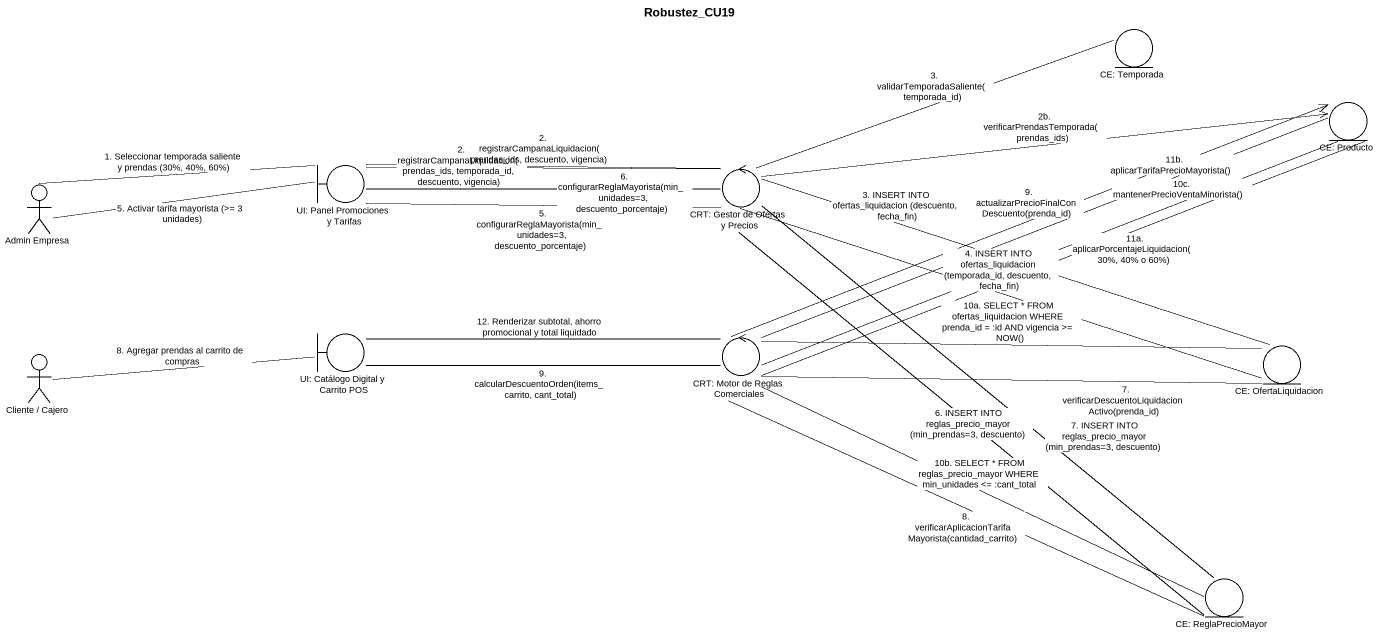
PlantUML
@startuml
title Robustez_CU19
entity "CE: Temporada" as CE_Temporada
entity "CE: Producto" as CE_Producto
actor "Admin Empresa" as Admin_Empresa
boundary "UI: Panel Promociones y Tarifas" as UI_Panel_Promociones_y
control "CRT: Gestor de Ofertas y Precios" as CRT_Gestor_de_Ofertas_y
boundary "UI: Catálogo Digital y Carrito POS" as UI_Catálogo_Digital_y
control "CRT: Motor de Reglas Comerciales" as CRT_Motor_de_Reglas
entity "CE: OfertaLiquidacion" as CE_OfertaLiquidacion
actor "Cliente / Cajero" as Cliente_Cajero
entity "CE: ReglaPrecioMayor" as CE_ReglaPrecioMayor
Admin_Empresa -right- UI_Panel_Promociones_y : 1. Seleccionar temporada saliente y prendas (30%, 40%, 60%)
Admin_Empresa -right- UI_Panel_Promociones_y : 5. Activar tarifa mayorista (>= 3 unidades)
UI_Panel_Promociones_y -right- CRT_Gestor_de_Ofertas_y : 2. registrarCampanaLiquidacion(prendas_ids, descuento, vigencia)
UI_Panel_Promociones_y -right- CRT_Gestor_de_Ofertas_y : 5. configurarReglaMayorista(min_unidades=3, descuento_porcentaje)
UI_Panel_Promociones_y -right- CRT_Gestor_de_Ofertas_y : 2. registrarCampanaLiquidacion(prendas_ids, temporada_id, descuento, vigencia)
UI_Panel_Promociones_y -right- CRT_Gestor_de_Ofertas_y : 6. configurarReglaMayorista(min_unidades=3, descuento_porcentaje)
CRT_Gestor_de_Ofertas_y -right- CE_Temporada : 3. validarTemporadaSaliente(temporada_id)
CRT_Gestor_de_Ofertas_y -right-> CE_Producto : 2b. verificarPrendasTemporada(prendas_ids)
CRT_Gestor_de_Ofertas_y -right- CE_OfertaLiquidacion : 3. INSERT INTO ofertas_liquidacion (descuento, fecha_fin)
CRT_Gestor_de_Ofertas_y -right- CE_OfertaLiquidacion : 4. INSERT INTO ofertas_liquidacion (temporada_id, descuento, fecha_fin)
CRT_Gestor_de_Ofertas_y -- CE_ReglaPrecioMayor : 6. INSERT INTO reglas_precio_mayor (min_prendas=3, descuento)
CRT_Gestor_de_Ofertas_y -- CE_ReglaPrecioMayor : 7. INSERT INTO reglas_precio_mayor (min_prendas=3, descuento)
UI_Catálogo_Digital_y -right- CRT_Motor_de_Reglas : 9. calcularDescuentoOrden(items_carrito, cant_total)
CRT_Motor_de_Reglas -right-> CE_Producto : 9. actualizarPrecioFinalConDescuento(prenda_id)
CRT_Motor_de_Reglas -right- CE_Producto : 11a. aplicarPorcentajeLiquidacion(30%, 40% o 60%)
CRT_Motor_de_Reglas -right- CE_Producto : 11b. aplicarTarifaPrecioMayorista()
CRT_Motor_de_Reglas -right- CE_Producto : 10c. mantenerPrecioVentaMinorista()
CRT_Motor_de_Reglas -left- UI_Catálogo_Digital_y : 12. Renderizar subtotal, ahorro promocional y total liquidado
CRT_Motor_de_Reglas -right- CE_OfertaLiquidacion : 7. verificarDescuentoLiquidacionActivo(prenda_id)
CRT_Motor_de_Reglas -right- CE_OfertaLiquidacion : 10a. SELECT * FROM ofertas_liquidacion WHERE prenda_id = :id AND vigencia >= NOW()
CRT_Motor_de_Reglas -right- CE_ReglaPrecioMayor : 8. verificarAplicacionTarifaMayorista(cantidad_carrito)
CRT_Motor_de_Reglas -right- CE_ReglaPrecioMayor : 10b. SELECT * FROM reglas_precio_mayor WHERE min_unidades <= :cant_total
Cliente_Cajero -right- UI_Catálogo_Digital_y : 8. Agregar prendas al carrito de compras
@enduml
